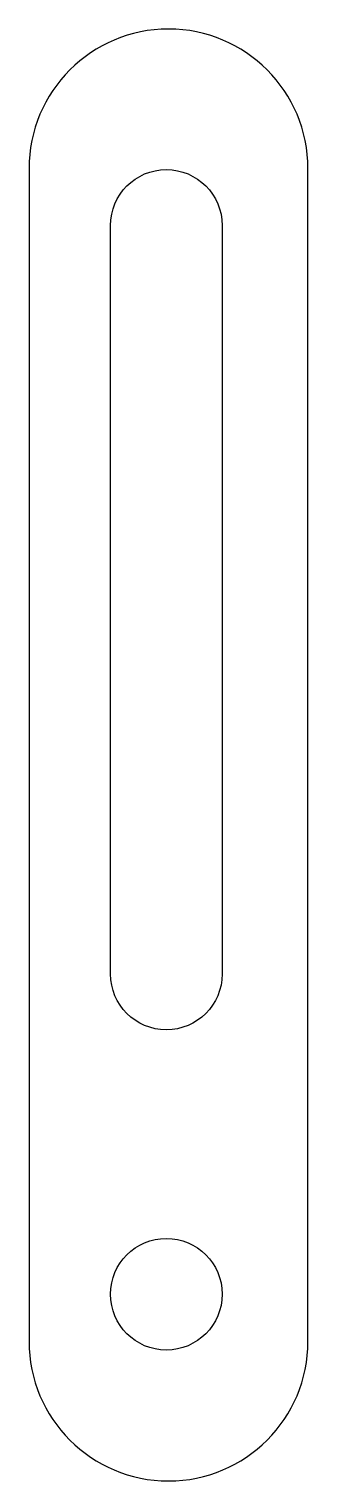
# Model space of a CAD drawing. Header units: millimetres. Extents: x -2 to 8, y -55 to -3.
import ezdxf

# ---------------------------------------------------------------- set-up
doc = ezdxf.new("R2010")
doc.units = ezdxf.units.MM

msp = doc.modelspace()

# ---------------------------------------------------------------- linework, layer by layer
for points in [[(-2.037, -8), (-2.037, -50, 1), (7.963, -50), (7.963, -8, 1)], [(4.886, -36.843, -1), (0.886, -36.843), (0.886, -10.034, -1), (4.886, -10.034)]]:
    msp.add_lwpolyline(points, format="xyb", close=True)
msp.add_circle((2.886, -48.312), 2)

doc.saveas('drawing.dxf')
